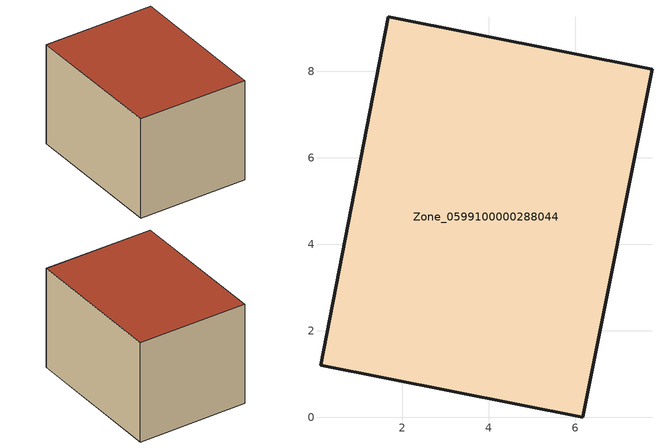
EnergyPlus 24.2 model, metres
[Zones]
Zone_0599100000288044
 floor ground (C_G): 1.68,9.26 7.77,8.05 6.17,0 0.11,1.21 z0
 wall outside (C_F): 1.68,9.26 0.11,1.21 6.17,0 7.77,8.05 1.68,9.26 z0:5.81
 roof outside (C_R): 7.77,8.05 1.68,9.26 0.11,1.21 6.17,0 z5.81
[BUILDING]
Pand.0599100000288044: North Axis=0; Terrain=City; Loads Convergence Tolerance Value=0.04; Temperature Convergence Tolerance Value=0.4; Solar Distribution=FullExterior; Maximum Number of Warmup Days=25; Minimum Number of Warmup Days=1
[Site:Location]
Rotterdam.The.Hague.AP_ZH_NLD Design_Conditions: Latitude=51.96; Longitude=4.45; Time Zone=1; Elevation=-4.5
[SITE:GROUNDTEMPERATURE:BUILDINGSURFACE]
18, 18, 18, 18, 18, 18, 18, 18, 18, 18, 18, 18
[MATERIAL] Thermal Absorptance=0.9; Solar Absorptance=0.7; Visible Absorptance=0.7
Name | Roughness | Thickness | Conductivity | Density | Specific Heat
G.TC.1965-1974 | MediumSmooth | 0.15 | 0.882353 | 540 | 1210
F.TC.1965-1974 | Rough | 0.3 | 0.697674 | 1920 | 840
R.TC.1965-1974 | MediumRough | 0.2 | 0.232558 | 1500 | 1000
[CONSTRUCTION]
C_G: G.TC.1965-1974
C_F: F.TC.1965-1974
C_R: R.TC.1965-1974
[ZONE]
Zone_0599100000288044: Type=1; Multiplier=1; Ceiling Height=Autocalculate; Volume=Autocalculate; Floor Area=autocalculate; Part of Total Floor Area=Yes
[ZONEINFILTRATION:DESIGNFLOWRATE]
Infil_Zone_0599100000288044: Zone or ZoneList or Space or SpaceList=Zone_0599100000288044; Schedule=AlwaysOn; Design Flow Rate Calculation Method=Flow/Area; Flow Rate per Floor Area=0.003; Constant Term Coefficient=1; Temperature Term Coefficient=0; Velocity Term Coefficient=0; Velocity Squared Term Coefficient=0
[HVACTEMPLATE:ZONE:IDEALLOADSAIRSYSTEM]
Zone_0599100000288044: Maximum Heating Supply Air Temperature=50; Minimum Cooling Supply Air Temperature=13; Maximum Heating Supply Air Humidity Ratio=0.0156; Minimum Cooling Supply Air Humidity Ratio=0.0077; Heating Limit=NoLimit; Cooling Limit=NoLimit; Dehumidification Control Type=ConstantSensibleHeatRatio; Cooling Sensible Heat Ratio=0.7; Dehumidification Setpoint=60; Humidification Control Type=None; Humidification Setpoint=30; Outdoor Air Method=None; Outdoor Air Flow Rate per Person=0.00944; Outdoor Air Flow Rate per Zone Floor Area=0; Outdoor Air Flow Rate per Zone=0; Demand Controlled Ventilation Type=None; Outdoor Air Economizer Type=NoEconomizer; Heat Recovery Type=None; Sensible Heat Recovery Effectiveness=0.7; Latent Heat Recovery Effectiveness=0.65
[ZONECONTROL:THERMOSTAT]
ThermostatControl_Zone_0599100000288044: Zone or ZoneList=Zone_0599100000288044; Control Type Schedule=DualSetpointControlType; Control 1=Thermostat_Zone_0599100000288044; Temperature Difference Between Cutout And Setpoint=0
[THERMOSTATSETPOINT:DUALSETPOINT]
Thermostat_Zone_0599100000288044: Heating Setpoint Temperature Schedule=HeatingSetpoint_Zone_0599100000288044; Cooling Setpoint Temperature Schedule=CoolingSetpoint_Zone_0599100000288044
[SCHEDULE:COMPACT]
HeatingSetpoint_Zone_0599100000288044: Through: 12/31, For: AllDays, Until: 24:00, 21
CoolingSetpoint_Zone_0599100000288044: Through: 12/31, For: AllDays, Until: 24:00, 24
DualSetpointControlType: Through: 12/31, For: AllDays, Until: 24:00, 4
AlwaysOn: Through: 12/31, For: AllDays, Until: 24:00, 1
